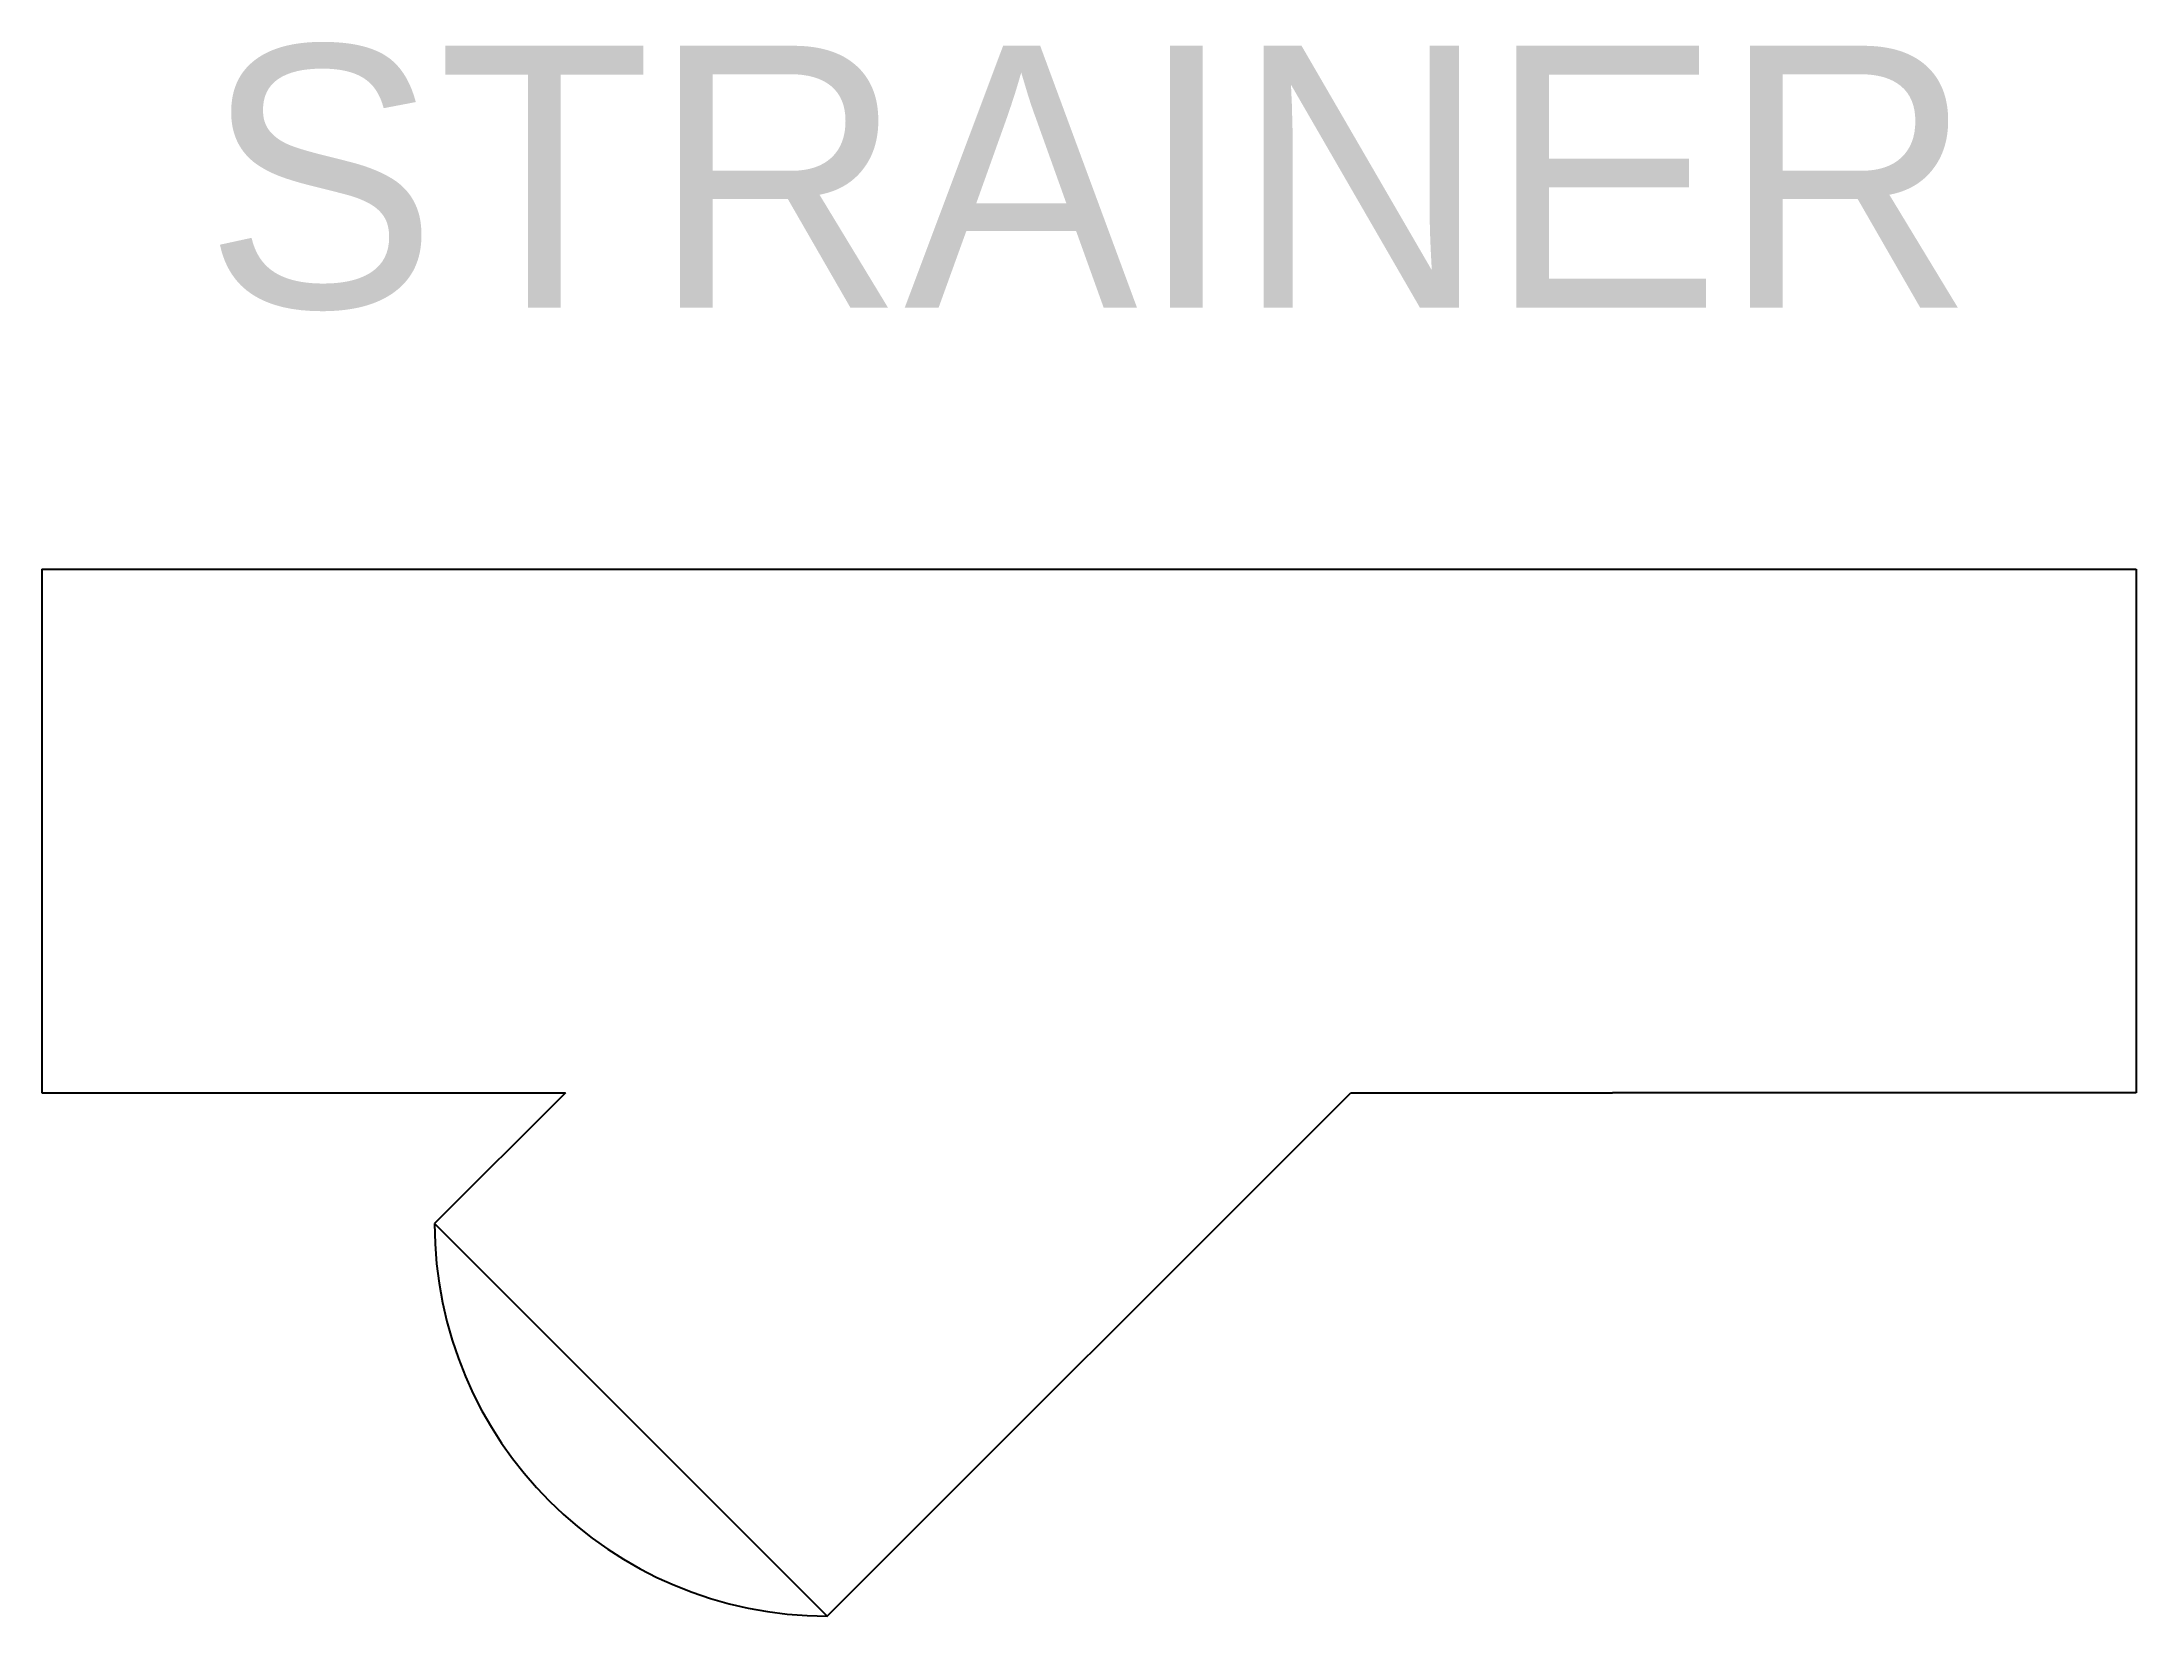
# Model space of a CAD drawing. Extents: x 0.8 to 1.6, y 0.3 to 0.901.
import ezdxf
from ezdxf.enums import TextEntityAlignment as Align

# ---------------------------------------------------------------- set-up
doc = ezdxf.new("R2010")
doc.units = 0
doc.layers.get('0').update_dxf_attribs({"linetype": 'CONTINUOUS'})

msp = doc.modelspace()

# ---------------------------------------------------------------- linework, layer by layer
at = {"color": 0}
for p, q in [((0.8, 0.7), (0.8, 0.5)), ((0.8, 0.7), (1.6, 0.7)), ((1.6, 0.7), (1.6, 0.5)), ((0.8, 0.5), (1, 0.5)), ((1, 0.5), (0.95, 0.45)), ((1.1, 0.3), (1.3, 0.5)), ((1.3, 0.5), (1.4, 0.5)), ((1.6, 0.5), (1.4, 0.5)), ((0.95, 0.45), (1.1, 0.3))]:
    msp.add_line(p, q, dxfattribs=at)
msp.add_arc((1.1, 0.45), 0.15, 180, 270, dxfattribs=at)

# ---------------------------------------------------------------- texts
msp.add_text('STRAINER', height=0.1, dxfattribs=at).set_placement((1.2, 0.8), align=Align.CENTER)

doc.saveas('drawing.dxf')
